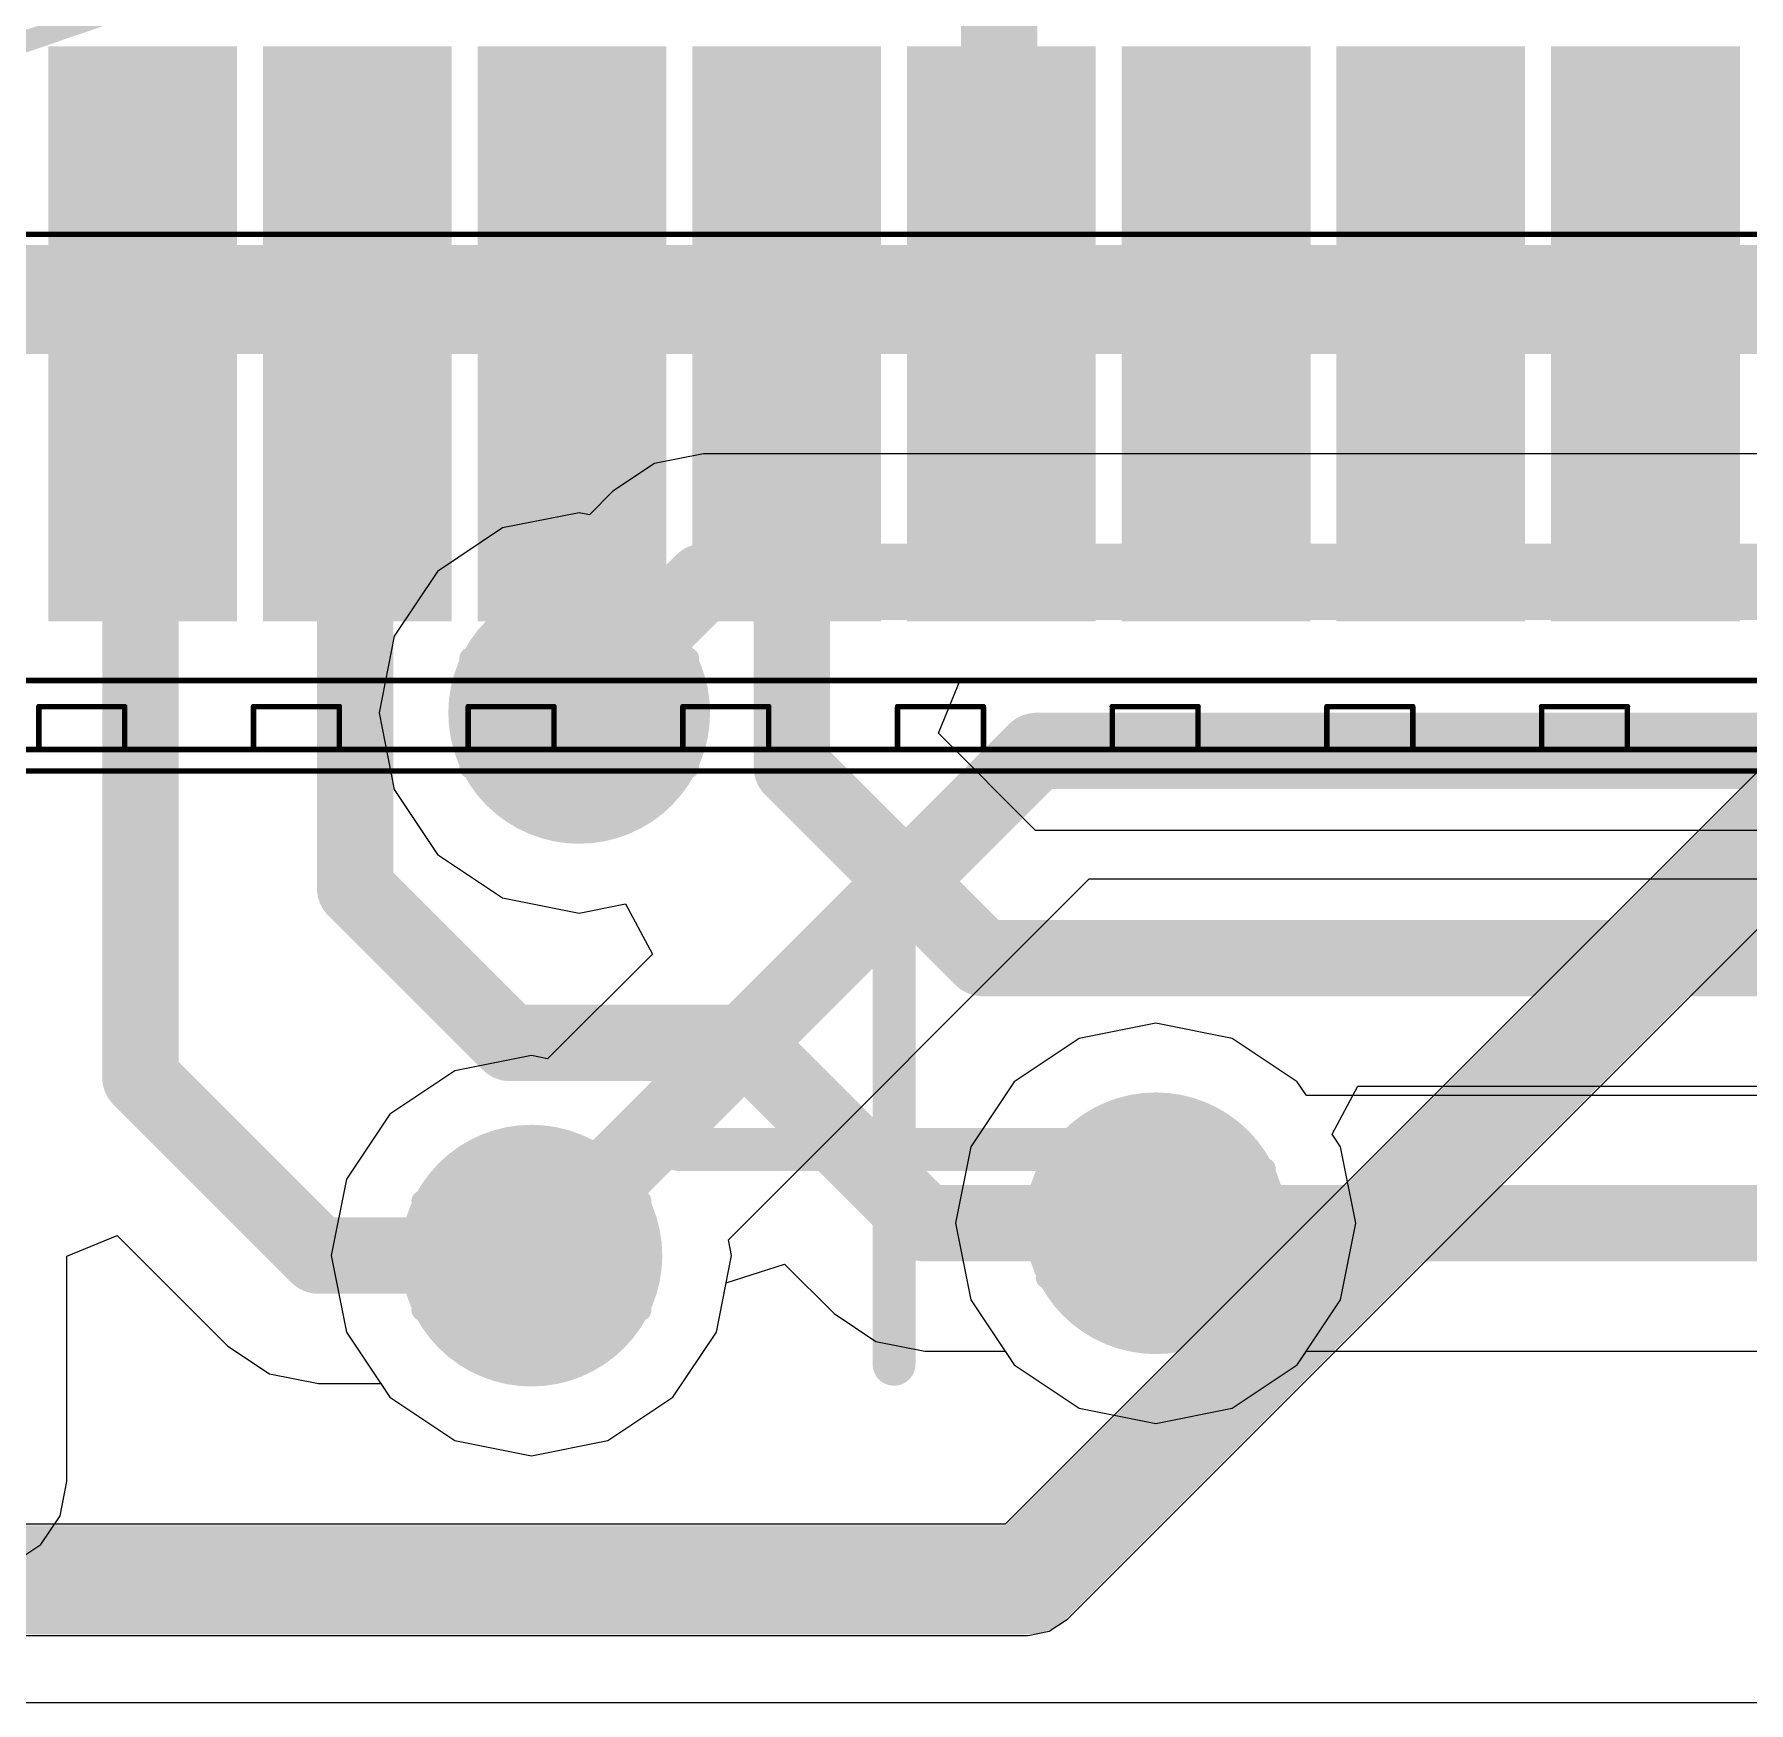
# Model space of a CAD drawing. Header units: millimetres. Extents: x 1.5 to 19.4, y 0 to 11.5.
# Drawn here: x 7.2056 to 7.3628, y 6.9097 to 7.0627 of the extents above; entities that cross this region are included whole.
import ezdxf

# ---------------------------------------------------------------- set-up
doc = ezdxf.new("R2010")
doc.units = ezdxf.units.MM
doc.header["$MEASUREMENT"] = 0
for name, color, linetype in [('BottomLayer', 5, 'Continuous'), ('BottomPaste', 16, 'Continuous'), ('BottomSolder', 6, 'Continuous'), ('DrillDrawing', 1, 'Continuous'), ('InternalPlane1', 76, 'Continuous'), ('InternalPlane2', 16, 'Continuous'), ('Mechanical15', 56, 'Continuous'), ('Mechanical2', 216, 'Continuous'), ('Mechanical5', 56, 'Continuous'), ('MultiLayer', 9, 'Continuous'), ('TopLayer', 1, 'Continuous'), ('ViaHoleLayer', 16, 'Continuous')]:
    doc.layers.add(name, color=color, linetype=linetype)

# ---------------------------------------------------------------- blocks, each defined once
blk = doc.blocks.new('O_____XF2M_1215_1A_R100_B_1')
at = {"layer": 'BottomLayer'}
for points in [[(-0.0748, -0.09843), (-0.06299, -0.09843), (-0.0748, -0.05118), (-0.06299, -0.05118)], [(-0.05512, -0.09843), (-0.04331, -0.09843), (-0.05512, -0.05118), (-0.04331, -0.05118)], [(-0.03543, -0.09843), (-0.02362, -0.09843), (-0.03543, -0.05118), (-0.02362, -0.05118)], [(-0.01575, -0.09843), (-0.00394, -0.09843), (-0.01575, -0.05118), (-0.00394, -0.05118)], [(0.00394, -0.09843), (0.01575, -0.09843), (0.00394, -0.05118), (0.01575, -0.05118)], [(0.02362, -0.09843), (0.03543, -0.09843), (0.02362, -0.05118), (0.03543, -0.05118)], [(0.04331, -0.09843), (0.05512, -0.09843), (0.04331, -0.05118), (0.05512, -0.05118)], [(0.06299, -0.09843), (0.0748, -0.09843), (0.06299, -0.05118), (0.0748, -0.05118)]]:
    blk.add_solid(points, dxfattribs=at)
at = {"layer": 'BottomPaste'}
for points in [[(-0.0748, -0.09843), (-0.06299, -0.09843), (-0.0748, -0.05118), (-0.06299, -0.05118)], [(-0.05512, -0.09843), (-0.04331, -0.09843), (-0.05512, -0.05118), (-0.04331, -0.05118)], [(-0.03543, -0.09843), (-0.02362, -0.09843), (-0.03543, -0.05118), (-0.02362, -0.05118)], [(-0.01575, -0.09843), (-0.00394, -0.09843), (-0.01575, -0.05118), (-0.00394, -0.05118)], [(0.00394, -0.09843), (0.01575, -0.09843), (0.00394, -0.05118), (0.01575, -0.05118)], [(0.02362, -0.09843), (0.03543, -0.09843), (0.02362, -0.05118), (0.03543, -0.05118)], [(0.04331, -0.09843), (0.05512, -0.09843), (0.04331, -0.05118), (0.05512, -0.05118)], [(0.06299, -0.09843), (0.0748, -0.09843), (0.06299, -0.05118), (0.0748, -0.05118)]]:
    blk.add_solid(points, dxfattribs=at)
at = {"layer": 'BottomSolder'}
for points in [[(-0.07756, -0.10118), (-0.06024, -0.10118), (-0.07756, -0.04843), (-0.06024, -0.04843)], [(-0.05787, -0.10118), (-0.04055, -0.10118), (-0.05787, -0.04843), (-0.04055, -0.04843)], [(-0.03819, -0.10118), (-0.02087, -0.10118), (-0.03819, -0.04843), (-0.02087, -0.04843)], [(-0.0185, -0.10118), (-0.00118, -0.10118), (-0.0185, -0.04843), (-0.00118, -0.04843)], [(0.00118, -0.10118), (0.0185, -0.10118), (0.00118, -0.04843), (0.0185, -0.04843)], [(0.02087, -0.10118), (0.03819, -0.10118), (0.02087, -0.04843), (0.03819, -0.04843)], [(0.04055, -0.10118), (0.05787, -0.10118), (0.04055, -0.04843), (0.05787, -0.04843)], [(0.06024, -0.10118), (0.07756, -0.10118), (0.06024, -0.04843), (0.07756, -0.04843)]]:
    blk.add_solid(points, dxfattribs=at)
at = {"layer": 'Mechanical15', "const_width": 0.00394}
for points in [[(0, 0.01969), (0, -0.01969)], [(0.01969, 0), (-0.01969, 0)]]:
    blk.add_lwpolyline(points, dxfattribs=at)
at = {"layer": 'Mechanical15', "const_width": 0.00197}
for points in [[(-0.00098, 0.01969, 1), (0.00098, 0.01969, 1)], [(-0.02067, 0, 1), (-0.0187, 0, 1)], [(0.0187, 0, 1), (0.02067, 0, 1)], [(-0.00098, -0.01969, 1), (0.00098, -0.01969, 1)]]:
    blk.add_lwpolyline(points, format="xyb", close=True, dxfattribs=at)

msp = doc.modelspace()

# ---------------------------------------------------------------- linework, layer by layer
at = {"layer": 'BottomLayer'}
for p, q in [((7.28849, 6.99861), (7.29056, 7.00361)), ((7.29056, 7.00361), (7.36722, 7.00361)), ((7.2974, 6.9897), (7.28849, 6.99861)), ((7.44261, 6.9897), (7.2974, 6.9897)), ((7.3246, 6.96184), (7.32696, 6.96625)), ((7.32696, 6.96625), (7.44747, 6.96625)), ((7.32537, 6.96069), (7.3246, 6.96184)), ((7.32677, 6.95367), (7.32537, 6.96069)), ((7.32537, 6.94664), (7.32677, 6.95367)), ((7.20857, 6.95064), (7.21319, 6.95256)), ((7.21319, 6.95256), (7.22334, 6.94241)), ((7.20857, 6.92998), (7.20857, 6.95064)), ((7.26903, 6.94821), (7.27439, 6.94993)), ((7.27439, 6.94993), (7.27894, 6.94538)), ((7.26813, 6.94367), (7.26903, 6.94821)), ((7.27894, 6.94538), (7.28274, 6.94283)), ((7.32139, 6.94069), (7.32537, 6.94664)), ((7.22334, 6.94241), (7.22715, 6.93986)), ((7.26415, 6.93772), (7.26813, 6.94367)), ((7.28274, 6.94283), (7.28723, 6.94194)), ((7.28723, 6.94194), (7.2946, 6.94194)), ((7.2946, 6.94194), (7.29544, 6.94069)), ((7.29544, 6.94069), (7.30139, 6.93671)), ((7.31544, 6.93671), (7.32139, 6.94069)), ((7.22715, 6.93986), (7.23164, 6.93897)), ((7.23164, 6.93897), (7.23736, 6.93897)), ((7.23736, 6.93897), (7.23819, 6.93772)), ((7.23819, 6.93772), (7.24415, 6.93374)), ((7.25819, 6.93374), (7.26415, 6.93772)), ((7.30139, 6.93671), (7.30842, 6.93531)), ((7.30842, 6.93531), (7.31544, 6.93671)), ((7.24415, 6.93374), (7.25117, 6.93235)), ((7.25117, 6.93235), (7.25819, 6.93374)), ((7.20795, 6.92685), (7.20857, 6.92998)), ((7.20618, 6.92421), (7.20795, 6.92685)), ((7.20354, 6.92244), (7.20618, 6.92421))]:
    msp.add_line(p, q, dxfattribs=at)
at = {"layer": 'BottomLayer', "const_width": 0.007}
for points in [[(7.29406, 7.05406), (7.29406, 7.09698)], [(7.21532, 6.96702), (7.21532, 7.05406)], [(7.235, 6.98439), (7.235, 7.05406)], [(7.25469, 7.00134), (7.25469, 7.05406)], [(7.27437, 7.01674), (7.27437, 7.05406)], [(7.27457, 7.03524), (7.27505, 7.03476)], [(7.27505, 7.01606), (7.27505, 7.03476)], [(7.27437, 7.01674), (7.27505, 7.01606)], [(7.27505, 6.99547), (7.27505, 7.01606)], [(7.25469, 7.00134), (7.25555, 7.00047)], [(7.27505, 6.99547), (7.29255, 6.97798)], [(7.235, 6.98439), (7.2492, 6.9702)], [(7.29255, 6.97798), (7.44747, 6.97798)], [(7.2492, 6.9702), (7.2707, 6.9702)], [(7.2707, 6.9702), (7.28723, 6.95367)], [(7.21532, 6.96702), (7.23164, 6.9507)], [(7.28723, 6.95367), (7.30842, 6.95367)], [(7.23164, 6.9507), (7.25117, 6.9507)]]:
    msp.add_lwpolyline(points, dxfattribs=at)
at = {"layer": 'BottomLayer'}
for points, const_width in [([(7.21357, 7.05406, 1), (7.21706, 7.05406, 1)], 0.0035), ([(7.23325, 7.05406, 1), (7.23675, 7.05406, 1)], 0.0035), ([(7.25293, 7.05406, 1), (7.25643, 7.05406, 1)], 0.0035), ([(7.27262, 7.05406, 1), (7.27612, 7.05406, 1)], 0.0035), ([(7.29231, 7.05406, 1), (7.29581, 7.05406, 1)], 0.0035), ([(7.27282, 7.03524, 1), (7.27632, 7.03524, 1)], 0.0035), ([(7.2733, 7.03476, 1), (7.2768, 7.03476, 1)], 0.0035), ([(7.2733, 7.03476, 1), (7.2768, 7.03476, 1)], 0.0035), ([(7.27262, 7.01674, 1), (7.27612, 7.01674, 1)], 0.0035), ([(7.27262, 7.01674, 1), (7.27612, 7.01674, 1)], 0.0035), ([(7.2733, 7.01606, 1), (7.2768, 7.01606, 1)], 0.0035), ([(7.2733, 7.01606, 1), (7.2768, 7.01606, 1)], 0.0035), ([(7.2733, 7.01606, 1), (7.2768, 7.01606, 1)], 0.0035), ([(7.25055, 7.00047, 1), (7.26055, 7.00047, 1)], 0.01), ([(7.25293, 7.00134, 1), (7.25643, 7.00134, 1)], 0.0035), ([(7.25293, 7.00134, 1), (7.25643, 7.00134, 1)], 0.0035), ([(7.2538, 7.00047, 1), (7.2573, 7.00047, 1)], 0.0035), ([(7.2733, 6.99547, 1), (7.2768, 6.99547, 1)], 0.0035), ([(7.2733, 6.99547, 1), (7.2768, 6.99547, 1)], 0.0035), ([(7.23325, 6.98439, 1), (7.23675, 6.98439, 1)], 0.0035), ([(7.23325, 6.98439, 1), (7.23675, 6.98439, 1)], 0.0035), ([(7.2908, 6.97798, 1), (7.2943, 6.97798, 1)], 0.0035), ([(7.2908, 6.97798, 1), (7.2943, 6.97798, 1)], 0.0035), ([(7.24745, 6.9702, 1), (7.25095, 6.9702, 1)], 0.0035), ([(7.24745, 6.9702, 1), (7.25095, 6.9702, 1)], 0.0035), ([(7.26895, 6.9702, 1), (7.27245, 6.9702, 1)], 0.0035), ([(7.26895, 6.9702, 1), (7.27245, 6.9702, 1)], 0.0035), ([(7.21357, 6.96702, 1), (7.21706, 6.96702, 1)], 0.0035), ([(7.21357, 6.96702, 1), (7.21706, 6.96702, 1)], 0.0035), ([(7.30342, 6.95367, 1), (7.31342, 6.95367, 1)], 0.01), ([(7.24617, 6.9507, 1), (7.25617, 6.9507, 1)], 0.01), ([(7.28548, 6.95367, 1), (7.28898, 6.95367, 1)], 0.0035), ([(7.28548, 6.95367, 1), (7.28898, 6.95367, 1)], 0.0035), ([(7.30667, 6.95367, 1), (7.31017, 6.95367, 1)], 0.0035), ([(7.22989, 6.9507, 1), (7.23339, 6.9507, 1)], 0.0035), ([(7.22989, 6.9507, 1), (7.23339, 6.9507, 1)], 0.0035), ([(7.24942, 6.9507, 1), (7.25292, 6.9507, 1)], 0.0035)]:
    msp.add_lwpolyline(points, format="xyb", close=True, dxfattribs=dict(at, const_width=const_width))
at = {"layer": 'DrillDrawing', "const_width": 0.002}
for points in [[(7.25055, 7.00547), (7.25555, 7.01047)], [(7.25555, 7.01047), (7.26055, 7.00547)], [(7.24555, 7.00547), (7.25055, 7.00047)], [(7.24555, 7.00547), (7.25055, 7.00547)], [(7.26055, 7.00547), (7.26555, 7.00547)], [(7.26055, 7.00047), (7.26555, 7.00547)], [(7.24555, 6.99547), (7.25055, 7.00047)], [(7.26055, 7.00047), (7.26555, 6.99547)], [(7.24555, 6.99547), (7.25055, 6.99547)], [(7.25055, 6.99547), (7.25555, 6.99047)], [(7.25555, 6.99047), (7.26055, 6.99547)], [(7.26055, 6.99547), (7.26555, 6.99547)], [(7.30342, 6.95867), (7.30842, 6.96367)], [(7.30842, 6.96367), (7.31342, 6.95867)], [(7.24617, 6.9557), (7.25117, 6.9607)], [(7.25117, 6.9607), (7.25617, 6.9557)], [(7.29842, 6.95867), (7.30342, 6.95367)], [(7.29842, 6.95867), (7.30342, 6.95867)], [(7.31342, 6.95867), (7.31842, 6.95867)], [(7.31342, 6.95367), (7.31842, 6.95867)], [(7.24117, 6.9557), (7.24617, 6.9507)], [(7.24117, 6.9557), (7.24617, 6.9557)], [(7.25617, 6.9557), (7.26117, 6.9557)], [(7.25617, 6.9507), (7.26117, 6.9557)], [(7.29842, 6.94867), (7.30342, 6.95367)], [(7.31342, 6.95367), (7.31842, 6.94867)], [(7.24117, 6.9457), (7.24617, 6.9507)], [(7.25617, 6.9507), (7.26117, 6.9457)], [(7.29842, 6.94867), (7.30342, 6.94867)], [(7.30342, 6.94867), (7.30842, 6.94367)], [(7.30842, 6.94367), (7.31342, 6.94867)], [(7.31342, 6.94867), (7.31842, 6.94867)], [(7.24117, 6.9457), (7.24617, 6.9457)], [(7.24617, 6.9457), (7.25117, 6.9407)], [(7.25117, 6.9407), (7.25617, 6.9457)], [(7.25617, 6.9457), (7.26117, 6.9457)]]:
    msp.add_lwpolyline(points, dxfattribs=at)
at = {"layer": 'DrillDrawing', "const_width": 0.001}
for points in [[(7.25505, 7.01047, 1), (7.25605, 7.01047, 1)], [(7.25505, 7.01047, 1), (7.25605, 7.01047, 1)], [(7.24505, 7.00547, 1), (7.24605, 7.00547, 1)], [(7.24505, 7.00547, 1), (7.24605, 7.00547, 1)], [(7.25005, 7.00547, 1), (7.25105, 7.00547, 1)], [(7.25005, 7.00547, 1), (7.25105, 7.00547, 1)], [(7.26005, 7.00547, 1), (7.26105, 7.00547, 1)], [(7.26005, 7.00547, 1), (7.26105, 7.00547, 1)], [(7.26505, 7.00547, 1), (7.26605, 7.00547, 1)], [(7.26505, 7.00547, 1), (7.26605, 7.00547, 1)], [(7.25005, 7.00047, 1), (7.25105, 7.00047, 1)], [(7.25005, 7.00047, 1), (7.25105, 7.00047, 1)], [(7.26005, 7.00047, 1), (7.26105, 7.00047, 1)], [(7.26005, 7.00047, 1), (7.26105, 7.00047, 1)], [(7.24505, 6.99547, 1), (7.24605, 6.99547, 1)], [(7.24505, 6.99547, 1), (7.24605, 6.99547, 1)], [(7.25005, 6.99547, 1), (7.25105, 6.99547, 1)], [(7.25005, 6.99547, 1), (7.25105, 6.99547, 1)], [(7.26005, 6.99547, 1), (7.26105, 6.99547, 1)], [(7.26005, 6.99547, 1), (7.26105, 6.99547, 1)], [(7.26505, 6.99547, 1), (7.26605, 6.99547, 1)], [(7.26505, 6.99547, 1), (7.26605, 6.99547, 1)], [(7.25505, 6.99047, 1), (7.25605, 6.99047, 1)], [(7.25505, 6.99047, 1), (7.25605, 6.99047, 1)], [(7.30792, 6.96367, 1), (7.30892, 6.96367, 1)], [(7.30792, 6.96367, 1), (7.30892, 6.96367, 1)], [(7.25067, 6.9607, 1), (7.25167, 6.9607, 1)], [(7.25067, 6.9607, 1), (7.25167, 6.9607, 1)], [(7.29792, 6.95867, 1), (7.29892, 6.95867, 1)], [(7.29792, 6.95867, 1), (7.29892, 6.95867, 1)], [(7.30292, 6.95867, 1), (7.30392, 6.95867, 1)], [(7.30292, 6.95867, 1), (7.30392, 6.95867, 1)], [(7.31292, 6.95867, 1), (7.31392, 6.95867, 1)], [(7.31292, 6.95867, 1), (7.31392, 6.95867, 1)], [(7.31792, 6.95867, 1), (7.31892, 6.95867, 1)], [(7.31792, 6.95867, 1), (7.31892, 6.95867, 1)], [(7.24067, 6.9557, 1), (7.24167, 6.9557, 1)], [(7.24067, 6.9557, 1), (7.24167, 6.9557, 1)], [(7.24567, 6.9557, 1), (7.24667, 6.9557, 1)], [(7.24567, 6.9557, 1), (7.24667, 6.9557, 1)], [(7.25567, 6.9557, 1), (7.25667, 6.9557, 1)], [(7.25567, 6.9557, 1), (7.25667, 6.9557, 1)], [(7.26067, 6.9557, 1), (7.26167, 6.9557, 1)], [(7.26067, 6.9557, 1), (7.26167, 6.9557, 1)], [(7.30292, 6.95367, 1), (7.30392, 6.95367, 1)], [(7.30292, 6.95367, 1), (7.30392, 6.95367, 1)], [(7.31292, 6.95367, 1), (7.31392, 6.95367, 1)], [(7.31292, 6.95367, 1), (7.31392, 6.95367, 1)], [(7.24567, 6.9507, 1), (7.24667, 6.9507, 1)], [(7.24567, 6.9507, 1), (7.24667, 6.9507, 1)], [(7.25567, 6.9507, 1), (7.25667, 6.9507, 1)], [(7.25567, 6.9507, 1), (7.25667, 6.9507, 1)], [(7.29792, 6.94867, 1), (7.29892, 6.94867, 1)], [(7.29792, 6.94867, 1), (7.29892, 6.94867, 1)], [(7.30292, 6.94867, 1), (7.30392, 6.94867, 1)], [(7.30292, 6.94867, 1), (7.30392, 6.94867, 1)], [(7.31292, 6.94867, 1), (7.31392, 6.94867, 1)], [(7.31292, 6.94867, 1), (7.31392, 6.94867, 1)], [(7.31792, 6.94867, 1), (7.31892, 6.94867, 1)], [(7.31792, 6.94867, 1), (7.31892, 6.94867, 1)], [(7.24067, 6.9457, 1), (7.24167, 6.9457, 1)], [(7.24067, 6.9457, 1), (7.24167, 6.9457, 1)], [(7.24567, 6.9457, 1), (7.24667, 6.9457, 1)], [(7.24567, 6.9457, 1), (7.24667, 6.9457, 1)], [(7.25567, 6.9457, 1), (7.25667, 6.9457, 1)], [(7.25567, 6.9457, 1), (7.25667, 6.9457, 1)], [(7.26067, 6.9457, 1), (7.26167, 6.9457, 1)], [(7.26067, 6.9457, 1), (7.26167, 6.9457, 1)], [(7.30792, 6.94367, 1), (7.30892, 6.94367, 1)], [(7.30792, 6.94367, 1), (7.30892, 6.94367, 1)], [(7.25067, 6.9407, 1), (7.25167, 6.9407, 1)], [(7.25067, 6.9407, 1), (7.25167, 6.9407, 1)]]:
    msp.add_lwpolyline(points, format="xyb", close=True, dxfattribs=at)
at = {"layer": 'InternalPlane1', "const_width": 0.012}
for points in [[(7.24955, 7.00047, 1), (7.26155, 7.00047, 1)], [(7.30242, 6.95367, 1), (7.31442, 6.95367, 1)], [(7.24517, 6.9507, 1), (7.25717, 6.9507, 1)]]:
    msp.add_lwpolyline(points, format="xyb", close=True, dxfattribs=at)
at = {"layer": 'InternalPlane2'}
for p, q in [((7.48911, 7.12058), (7.2946, 6.92607)), ((7.30032, 6.91737), (7.49482, 7.11188)), ((7.2946, 6.92607), (7.10652, 6.92607)), ((7.29866, 6.91627), (7.30032, 6.91737)), ((7.10142, 6.91588), (7.29671, 6.91588)), ((7.29671, 6.91588), (7.29866, 6.91627))]:
    msp.add_line(p, q, dxfattribs=at)
at = {"layer": 'InternalPlane2', "const_width": 0.01}
for points in [[(7.29671, 6.92098), (7.49271, 7.11698)], [(7.10142, 6.92098), (7.29671, 6.92098)]]:
    msp.add_lwpolyline(points, dxfattribs=at)
at = {"layer": 'InternalPlane2'}
for points, const_width in [([(7.24955, 7.00047, 1), (7.26155, 7.00047, 1)], 0.012), ([(7.30242, 6.95367, 1), (7.31442, 6.95367, 1)], 0.012), ([(7.24517, 6.9507, 1), (7.25717, 6.9507, 1)], 0.012), ([(7.29421, 6.92098, 1), (7.29921, 6.92098, 1)], 0.005), ([(7.29421, 6.92098, 1), (7.29921, 6.92098, 1)], 0.005)]:
    msp.add_lwpolyline(points, format="xyb", close=True, dxfattribs=dict(at, const_width=const_width))
at = {"layer": 'Mechanical2', "const_width": 0.00197}
msp.add_lwpolyline([(6.59162, 7.71659, -2.449692), (6.86376, 7.07634)], format="xyb", dxfattribs=at)
at = {"layer": 'Mechanical2', "const_width": 0.01}
msp.add_lwpolyline([(7.05193, 7.03839), (8.14248, 7.03839)], dxfattribs=at)
at = {"layer": 'Mechanical5', "const_width": 0.0005}
for points in [[(7.12136, 7.04435), (7.47569, 7.04435)], [(7.15089, 7.00344), (7.43041, 7.00344)], [(7.206, 6.99711), (7.206, 7.00105)], [(7.206, 7.00105), (7.21388, 7.00105)], [(7.21388, 6.99711), (7.21388, 7.00105)], [(7.22569, 6.99711), (7.22569, 7.00105)], [(7.22569, 7.00105), (7.23356, 7.00105)], [(7.23356, 6.99711), (7.23356, 7.00105)], [(7.24537, 6.99711), (7.24537, 7.00105)], [(7.24537, 7.00105), (7.25325, 7.00105)], [(7.25325, 6.99711), (7.25325, 7.00105)], [(7.26506, 6.99711), (7.26506, 7.00105)], [(7.26506, 7.00105), (7.27293, 7.00105)], [(7.27293, 6.99711), (7.27293, 7.00105)], [(7.28474, 6.99711), (7.28474, 7.00105)], [(7.28474, 7.00105), (7.29262, 7.00105)], [(7.29262, 6.99711), (7.29262, 7.00105)], [(7.30443, 6.99711), (7.30443, 7.00105)], [(7.30443, 7.00105), (7.3123, 7.00105)], [(7.3123, 6.99711), (7.3123, 7.00105)], [(7.32411, 6.99711), (7.32411, 7.00105)], [(7.32411, 7.00105), (7.33199, 7.00105)], [(7.33199, 6.99711), (7.33199, 7.00105)], [(7.3438, 6.99711), (7.3438, 7.00105)], [(7.3438, 7.00105), (7.35167, 7.00105)], [(7.35167, 6.99711), (7.35167, 7.00105)], [(7.17057, 6.99711), (7.42648, 6.99711)], [(7.17057, 6.99514), (7.42648, 6.99514)]]:
    msp.add_lwpolyline(points, dxfattribs=at)
at = {"layer": 'Mechanical5', "const_width": 0.00025}
for points in [[(7.20588, 7.00105, 1), (7.20613, 7.00105, 1)], [(7.20588, 7.00105, 1), (7.20613, 7.00105, 1)], [(7.21375, 7.00105, 1), (7.214, 7.00105, 1)], [(7.21375, 7.00105, 1), (7.214, 7.00105, 1)], [(7.22556, 7.00105, 1), (7.22581, 7.00105, 1)], [(7.22556, 7.00105, 1), (7.22581, 7.00105, 1)], [(7.23344, 7.00105, 1), (7.23369, 7.00105, 1)], [(7.23344, 7.00105, 1), (7.23369, 7.00105, 1)], [(7.24525, 7.00105, 1), (7.2455, 7.00105, 1)], [(7.24525, 7.00105, 1), (7.2455, 7.00105, 1)], [(7.25312, 7.00105, 1), (7.25337, 7.00105, 1)], [(7.25312, 7.00105, 1), (7.25337, 7.00105, 1)], [(7.26493, 7.00105, 1), (7.26518, 7.00105, 1)], [(7.26493, 7.00105, 1), (7.26518, 7.00105, 1)], [(7.27281, 7.00105, 1), (7.27306, 7.00105, 1)], [(7.27281, 7.00105, 1), (7.27306, 7.00105, 1)], [(7.28462, 7.00105, 1), (7.28487, 7.00105, 1)], [(7.28462, 7.00105, 1), (7.28487, 7.00105, 1)], [(7.29249, 7.00105, 1), (7.29274, 7.00105, 1)], [(7.29249, 7.00105, 1), (7.29274, 7.00105, 1)], [(7.3043, 7.00105, 1), (7.30455, 7.00105, 1)], [(7.3043, 7.00105, 1), (7.30455, 7.00105, 1)], [(7.31218, 7.00105, 1), (7.31243, 7.00105, 1)], [(7.31218, 7.00105, 1), (7.31243, 7.00105, 1)], [(7.32399, 7.00105, 1), (7.32424, 7.00105, 1)], [(7.32399, 7.00105, 1), (7.32424, 7.00105, 1)], [(7.33186, 7.00105, 1), (7.33211, 7.00105, 1)], [(7.33186, 7.00105, 1), (7.33211, 7.00105, 1)], [(7.34367, 7.00105, 1), (7.34392, 7.00105, 1)], [(7.34367, 7.00105, 1), (7.34392, 7.00105, 1)], [(7.35155, 7.00105, 1), (7.3518, 7.00105, 1)], [(7.35155, 7.00105, 1), (7.3518, 7.00105, 1)], [(7.20588, 6.99711, 1), (7.20613, 6.99711, 1)], [(7.21375, 6.99711, 1), (7.214, 6.99711, 1)], [(7.22556, 6.99711, 1), (7.22581, 6.99711, 1)], [(7.23344, 6.99711, 1), (7.23369, 6.99711, 1)], [(7.24525, 6.99711, 1), (7.2455, 6.99711, 1)], [(7.25312, 6.99711, 1), (7.25337, 6.99711, 1)], [(7.26493, 6.99711, 1), (7.26518, 6.99711, 1)], [(7.27281, 6.99711, 1), (7.27306, 6.99711, 1)], [(7.28462, 6.99711, 1), (7.28487, 6.99711, 1)], [(7.29249, 6.99711, 1), (7.29274, 6.99711, 1)], [(7.3043, 6.99711, 1), (7.30455, 6.99711, 1)], [(7.31218, 6.99711, 1), (7.31243, 6.99711, 1)], [(7.32399, 6.99711, 1), (7.32424, 6.99711, 1)], [(7.33186, 6.99711, 1), (7.33211, 6.99711, 1)], [(7.34367, 6.99711, 1), (7.34392, 6.99711, 1)], [(7.35155, 6.99711, 1), (7.3518, 6.99711, 1)]]:
    msp.add_lwpolyline(points, format="xyb", close=True, dxfattribs=at)
at = {"layer": 'MultiLayer', "const_width": 0.01}
for points in [[(7.25055, 7.00047, 1), (7.26055, 7.00047, 1)], [(7.30342, 6.95367, 1), (7.31342, 6.95367, 1)], [(7.24617, 6.9507, 1), (7.25617, 6.9507, 1)]]:
    msp.add_lwpolyline(points, format="xyb", close=True, dxfattribs=at)
at = {"layer": 'TopLayer'}
for p, q in [((7.26695, 7.02423), (7.26246, 7.02334)), ((7.47309, 7.02423), (7.26695, 7.02423)), ((7.26246, 7.02334), (7.25865, 7.0208)), ((7.25865, 7.0208), (7.2565, 7.01864)), ((7.25555, 7.01883), (7.24853, 7.01743)), ((7.2565, 7.01864), (7.25555, 7.01883)), ((7.24853, 7.01743), (7.24257, 7.01345)), ((7.24257, 7.01345), (7.2386, 7.0075)), ((7.2386, 7.0075), (7.2372, 7.00047)), ((7.2372, 7.00047), (7.2386, 6.99345)), ((7.2386, 6.99345), (7.24257, 6.9875)), ((7.24257, 6.9875), (7.24853, 6.98352)), ((7.26923, 6.95216), (7.30232, 6.98525)), ((7.30232, 6.98525), (7.48958, 6.98525)), ((7.24853, 6.98352), (7.25555, 6.98212)), ((7.25555, 6.98212), (7.2598, 6.98297)), ((7.2598, 6.98297), (7.26226, 6.97836)), ((7.26226, 6.97836), (7.25266, 6.96875)), ((7.30139, 6.97062), (7.29544, 6.96664)), ((7.30842, 6.97202), (7.30139, 6.97062)), ((7.31544, 6.97062), (7.30842, 6.97202)), ((7.32139, 6.96664), (7.31544, 6.97062)), ((7.25117, 6.96905), (7.24415, 6.96765)), ((7.25266, 6.96875), (7.25117, 6.96905)), ((7.24415, 6.96765), (7.23819, 6.96367)), ((7.29544, 6.96664), (7.29146, 6.96069)), ((7.32223, 6.96539), (7.32139, 6.96664)), ((7.47625, 6.96539), (7.32223, 6.96539)), ((7.23819, 6.96367), (7.23422, 6.95772)), ((7.29146, 6.96069), (7.29006, 6.95367)), ((7.23422, 6.95772), (7.23282, 6.9507)), ((7.29006, 6.95367), (7.29146, 6.94664)), ((7.26952, 6.9507), (7.26923, 6.95216)), ((7.23282, 6.9507), (7.23422, 6.94367)), ((7.26813, 6.94367), (7.26952, 6.9507)), ((7.29146, 6.94664), (7.29544, 6.94069)), ((7.23422, 6.94367), (7.23819, 6.93772)), ((7.26415, 6.93772), (7.26813, 6.94367)), ((7.29544, 6.94069), (7.30139, 6.93671)), ((7.31544, 6.93671), (7.32139, 6.94069)), ((7.32139, 6.94069), (7.32223, 6.94194)), ((7.32223, 6.94194), (7.48111, 6.94194)), ((7.23819, 6.93772), (7.24415, 6.93374)), ((7.25819, 6.93374), (7.26415, 6.93772)), ((7.30139, 6.93671), (7.30842, 6.93531)), ((7.30842, 6.93531), (7.31544, 6.93671)), ((7.24415, 6.93374), (7.25117, 6.93235)), ((7.25117, 6.93235), (7.25819, 6.93374)), ((7.4711, 6.9097), (6.99155, 6.9097))]:
    msp.add_line(p, q, dxfattribs=at)
at = {"layer": 'TopLayer', "const_width": 0.007}
for points in [[(7.25555, 7.00111), (7.26695, 7.0125)], [(7.26695, 7.0125), (7.47795, 7.0125)], [(7.25119, 6.9507), (7.29746, 6.99698)], [(7.29746, 6.99698), (7.49742, 6.99698)], [(7.30842, 6.95367), (7.48111, 6.95367)], [(7.25117, 6.9507), (7.25119, 6.9507)]]:
    msp.add_lwpolyline(points, dxfattribs=at)
at = {"layer": 'TopLayer'}
for points, const_width in [([(7.2652, 7.0125, 1), (7.2687, 7.0125, 1)], 0.0035), ([(7.2652, 7.0125, 1), (7.2687, 7.0125, 1)], 0.0035), ([(7.25055, 7.00047, 1), (7.26055, 7.00047, 1)], 0.01), ([(7.2538, 7.00111, 1), (7.2573, 7.00111, 1)], 0.0035), ([(7.29571, 6.99698, 1), (7.29921, 6.99698, 1)], 0.0035), ([(7.29571, 6.99698, 1), (7.29921, 6.99698, 1)], 0.0035), ([(7.30342, 6.95367, 1), (7.31342, 6.95367, 1)], 0.01), ([(7.24617, 6.9507, 1), (7.25617, 6.9507, 1)], 0.01), ([(7.30667, 6.95367, 1), (7.31017, 6.95367, 1)], 0.0035), ([(7.24942, 6.9507, 1), (7.25292, 6.9507, 1)], 0.0035), ([(7.24944, 6.9507, 1), (7.25294, 6.9507, 1)], 0.0035), ([(7.24944, 6.9507, 1), (7.25294, 6.9507, 1)], 0.0035)]:
    msp.add_lwpolyline(points, format="xyb", close=True, dxfattribs=dict(at, const_width=const_width))
at = {"layer": 'ViaHoleLayer', "const_width": 0.005}
for points in [[(7.25305, 7.00047, 1), (7.25805, 7.00047, 1)], [(7.30592, 6.95367, 1), (7.31092, 6.95367, 1)], [(7.24867, 6.9507, 1), (7.25367, 6.9507, 1)]]:
    msp.add_lwpolyline(points, format="xyb", close=True, dxfattribs=at)

# ---------------------------------------------------------------- block references
at = {"rotation": 180}
msp.add_blockref('O_____XF2M_1215_1A_R100_B_1', (7.28442, 6.96043), dxfattribs=at)

doc.saveas('drawing.dxf')
